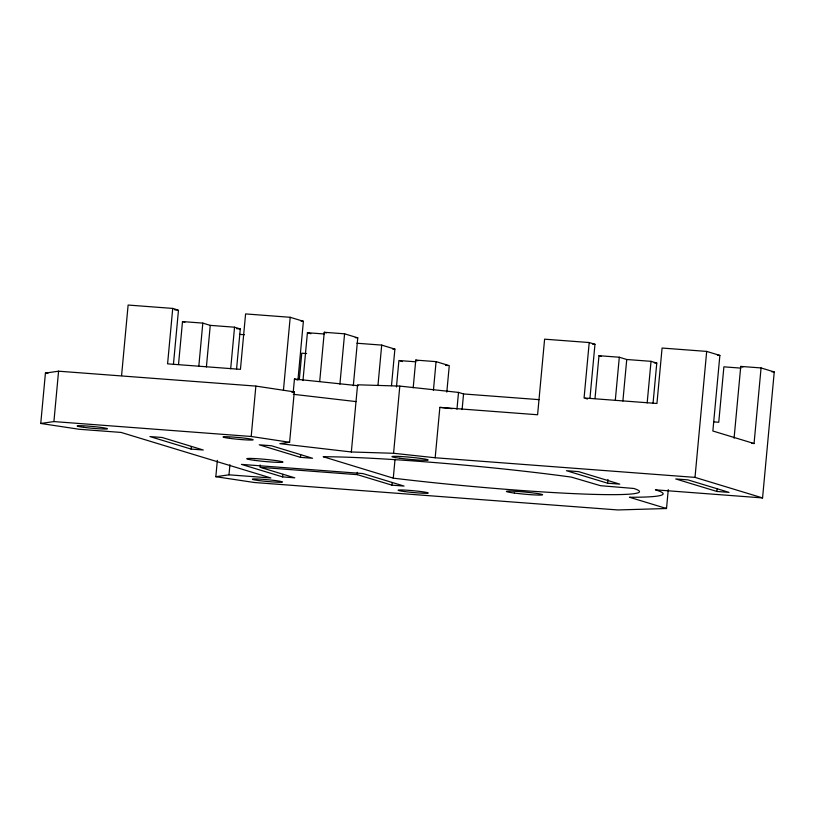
<?xml version="1.0" encoding="UTF-8"?>
<svg xmlns="http://www.w3.org/2000/svg" width="815" height="815" viewBox="0 0 815 815"><rect width="100%" height="100%" fill="white"/><g stroke="black" fill="none" stroke-linecap="round" stroke-linejoin="round"><path stroke-width="1.22" d="M217.35 460.332L215.832 476.704L228.995 474.819L270.886 477.977L121.038 432.419L79.147 429.261L40.75 423.474L45.426 373.087L58.578 371.192L255.869 386.096L294.276 391.883L289.6 442.27L279.851 443.666L351.336 451.979L393.574 453.283L435.179 457.765L695.001 477.386L762.565 497.924L774.25 371.956L761.067 367.942L740.743 366.414L734.081 438.215M40.75 423.474L53.912 421.579L58.578 371.192M121.578 375.593L128.118 305.044L172.729 308.416L178.475 310.158L173.442 364.325M172.729 308.416L167.584 363.847L240.445 369.348L245.59 313.918L290.201 317.29L303.384 321.293L297.933 380.085L294.449 379.026L293.227 392.219M178.526 364.407L182.499 321.579L202.813 323.107L210.26 325.368L234.547 327.202L240.293 328.954L236.544 369.266M191.128 449.085L149.94 436.565L162.083 437.482L203.271 450.002L191.128 449.085L191.362 446.569M198.84 365.945L202.813 323.107M206.399 366.944L210.26 325.368M230.686 368.777L234.547 327.202M228.995 474.819L229.922 464.733M289.6 442.27L251.193 436.483L255.869 386.096M283.426 390.354L290.201 317.29M260.128 464.988L260.27 467.331L294.775 477.824L282.632 476.907L282.866 474.391M299.299 379.647L301.754 353.19L306.613 353.557M302.966 380.585L307.408 332.714L324.411 333.997M300.429 457.347L259.231 444.817L271.375 445.734L312.573 458.264L300.429 457.347L300.664 454.821M319.704 381.41L324.258 332.286L344.582 333.814L357.765 337.828L353.323 385.699M339.906 384.211L344.582 333.814M351.336 451.979L357.571 384.792L399.808 386.096L458.509 392.412L463.552 393.951L539.041 399.645M377.966 385.413L381.705 345.102L356.919 343.237M391.495 385.648L394.888 349.115L381.705 345.102M396.457 386.982L398.912 360.525L415.915 361.809M393.574 453.283L399.808 386.096M282.632 476.907L241.434 464.387L362.879 473.556L404.077 486.076L391.934 485.159L392.168 482.643M393.278 478.15L323.178 456.726A172.963 10.259 5.3 0 1 571.427 477.121L600.482 485.689L633.785 488.46A172.963 10.259 5.3 0 1 635.853 489.173L636.444 489.407A172.963 10.259 5.3 0 1 628.874 494.196L627.815 494.257A172.963 10.259 5.3 0 1 582.022 493.982L579.76 493.89A172.963 10.259 5.3 0 1 570.388 493.472L567.974 493.36A172.963 10.259 5.3 0 1 533.957 491.353L531.176 491.17A172.963 10.259 5.3 0 1 496.529 488.552L493.564 488.307A172.963 10.259 5.3 0 1 454.607 484.793L451.612 484.507A172.963 10.259 5.3 0 1 393.889 478.232L393.278 478.15L395.031 459.263M413.185 387.818L415.762 360.098L436.086 361.636L449.269 365.65L446.814 392.096M433.417 390.405L436.086 361.636M435.179 457.765L439.856 407.378L537.594 414.754L544.603 339.172L589.214 342.534L594.96 344.287L589.938 398.454M456.96 409.212L458.509 392.412M462.105 409.548L463.552 393.951M589.214 342.534L584.07 397.964L656.941 403.476L662.075 348.046L706.687 351.408L719.869 355.422L712.86 431.003L754.058 443.533L761.067 367.942M595.011 398.535L598.984 355.697L619.308 357.235L626.745 359.497L651.032 361.33L656.778 363.082L653.039 403.394M607.613 483.214L566.425 470.693L578.568 471.61L619.757 484.13L607.613 483.214L607.97 479.434M615.325 400.073L619.308 357.235M622.884 401.072L626.745 359.497M647.171 402.905L651.032 361.33M215.832 476.704L254.239 482.49L617.902 509.956L666.517 508.519L668.269 489.621M695.001 477.386L706.687 351.408M716.915 491.465L675.716 478.945L687.86 479.862L729.058 492.382L716.915 491.465L717.149 488.949M291.841 392.229L294.276 391.883M174.828 309.883L177.252 310.067M300.99 321.11L303.384 321.293M592.525 344.103L594.96 344.287M717.485 355.238L719.869 355.422M236.574 328.669L240.293 328.954M355.289 337.634L357.765 337.828M740.896 368.115L723.893 366.832L718.749 422.262L713.726 421.885M654.292 362.889L656.778 363.082M771.774 371.762L774.25 371.956M239.447 334.364L244.398 334.731M392.494 348.932L394.888 349.115M445.55 365.365L448.026 365.548M751.664 443.35L754.058 443.533M53.912 421.579L251.193 436.483M762.565 497.924L655.443 489.835L656.645 490.212A196.7 11.665 5.3 0 1 658.999 491.027L659.671 491.282A196.7 11.665 5.3 0 1 653.314 496.549L652.214 496.641A196.7 11.665 5.3 0 1 631.126 497.252L629.455 497.252L666.517 508.519M260.27 467.331L357.428 474.676L391.934 485.159M294.449 379.026L358.131 385.709M439.856 407.378L452.07 408.692M293.308 394.297L356.012 401.591M45.426 373.087L47.902 373.453M740.743 366.414L742.873 367.056M598.984 355.697L601.378 356.43M585.221 398.321L587.513 399.014M324.258 332.286L326.387 332.928M415.762 360.098L417.881 360.75M307.408 332.714L310.851 333.763M400.063 360.882L402.355 361.575M182.499 321.579L184.893 322.302M665.631 508.254L666.313 508.529M357.276 472.323L357.428 474.676M83.792 427.335A15.21 0.907 5.3 0 0 107.417 428.833A15.21 0.907 5.3 0 0 85.718 425.939A15.21 0.907 5.3 0 0 83.792 427.335M514.306 493.044A18.164 1.08 5.3 0 0 542.525 494.837A18.164 1.08 5.3 0 0 516.608 491.384A18.164 1.08 5.3 0 0 514.306 493.044M404.607 491.567A15.21 0.907 5.3 0 0 428.221 493.065A15.21 0.907 5.3 0 0 406.532 490.182A15.21 0.907 5.3 0 0 404.607 491.567M229.524 438.338A15.21 0.907 5.3 0 0 253.139 439.835A15.21 0.907 5.3 0 0 231.45 436.952A15.21 0.907 5.3 0 0 229.524 438.338M258.875 480.565A15.21 0.907 5.3 0 0 282.499 482.062A15.21 0.907 5.3 0 0 260.8 479.179A15.21 0.907 5.3 0 0 258.875 480.565M254.688 460.363A18.164 1.08 5.3 0 0 282.897 462.156A18.164 1.08 5.3 0 0 256.99 458.702A18.164 1.08 5.3 0 0 254.688 460.363M399.88 458.254A18.164 1.08 5.3 0 0 428.089 460.047A18.164 1.08 5.3 0 0 402.182 456.594A18.164 1.08 5.3 0 0 399.88 458.254"/></g></svg>
